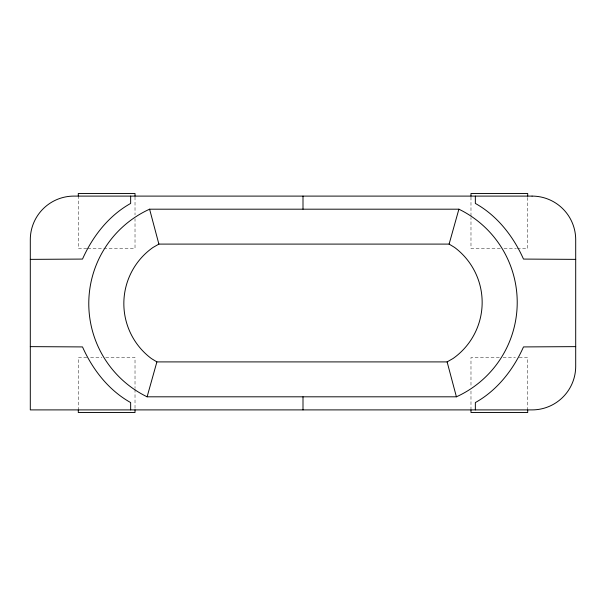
<?xml version="1.0" encoding="UTF-8"?>
<svg xmlns="http://www.w3.org/2000/svg" width="606" height="606" viewBox="0 0 606 606"><rect width="100%" height="100%" fill="white"/><g stroke="black" fill="none" stroke-linecap="round" stroke-linejoin="round"><path stroke-width="0.45" stroke-dasharray="3.03 2.27" d="M86.802 248.46L78.295 248.46L78.295 197.033M87.749 248.46L102.876 248.46M103.823 248.46L135.017 248.46L135.017 218.675M500.291 248.46L470.983 248.46L470.983 217.607M504.071 248.46L516.357 248.46M517.304 248.46L527.705 248.46L527.705 197.033M86.802 357.54L78.295 357.54L78.295 408.967M90.582 357.54L101.929 357.54M105.709 357.54L135.017 357.54L135.017 388.393M499.344 357.54L470.983 357.54L470.983 387.325M503.124 357.54L515.418 357.54M519.198 357.54L527.705 357.54L527.705 408.967M470.983 197.033L470.983 216.668M470.983 391.052L470.983 409.088M135.017 196.912L135.017 214.948M135.017 389.332L135.017 408.967"/><path stroke-width="0.91" d="M147.106 396.809A103.664 103.664 0 0 1 149.591 209.191L458.893 209.191A103.664 103.664 0 0 1 456.409 396.809L147.106 396.809L156.893 361.903L447.114 361.903L453.121 358.457A68.607 68.607 0 0 0 454.598 247.437L449.107 244.097L158.886 244.097L152.879 247.543A68.607 68.607 0 0 0 151.402 358.563L156.893 361.903M449.107 244.097L458.893 209.191M30.3 259.368L82.507 259.08C92.612 236.385 108.747 215.653 130.654 203.427L130.654 196.102M575.7 346.632L523.493 346.92C513.388 369.615 497.253 390.347 475.346 402.573L475.346 409.898M575.7 259.368L523.493 259.08C513.388 236.385 497.253 215.653 475.346 203.427L475.346 196.102M30.3 346.632L82.507 346.92C92.612 369.615 108.747 390.347 130.654 402.573L130.654 409.898M447.114 361.903L456.409 396.809M149.591 209.191L158.886 244.097M527.705 196.102L527.705 193.481L470.983 193.481L470.983 196.102M527.705 409.898L527.705 412.519L470.983 412.519L470.983 409.898M303 196.102L303 209.191M303 396.809L303 409.898M135.017 196.102L135.017 193.481L78.295 193.481L78.295 196.102M135.017 409.898L135.017 412.519L78.295 412.519L78.295 409.898M532.068 196.102L73.932 196.102A43.632 43.632 0 0 0 30.3 239.734L30.3 409.898L532.068 409.898A43.632 43.632 0 0 0 575.7 366.266L575.7 239.734A43.632 43.632 0 0 0 532.068 196.102"/></g></svg>
